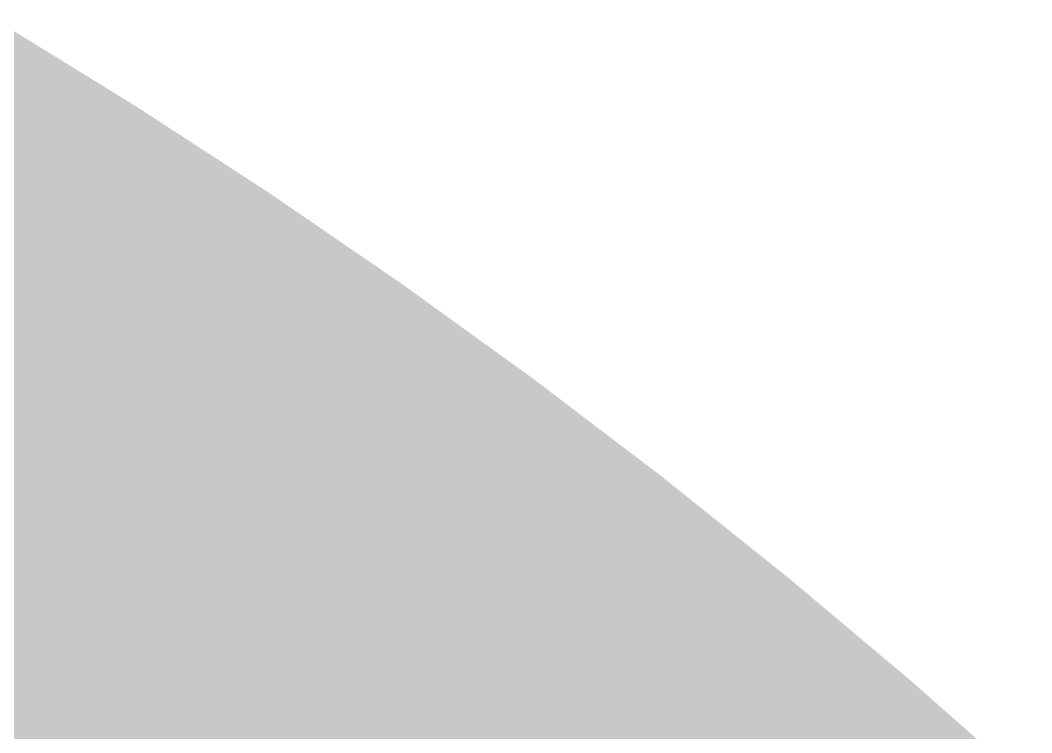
# Model space of a CAD drawing. Header units: inches. Extents: x -266 to 784, y -170 to 213.
# Drawn here: x 88.02 to 114.17, y 127.38 to 145.81 of the extents above; entities that cross this region are included whole.
import ezdxf

# ---------------------------------------------------------------- set-up
doc = ezdxf.new("R2010")
doc.units = ezdxf.units.IN
doc.header["$MEASUREMENT"] = 0

msp = doc.modelspace()

# ---------------------------------------------------------------- linework, layer by layer
at = {"color": 18, "true_color": 0x030301}
for points in [[(86.883364, 144.956135), (87.397467, 145.813864), (90.414598, 142.780253), (90.949595, 143.625106)], [(90.414598, 142.780253), (90.949595, 143.625106), (93.891369, 140.518364), (94.44694, 141.349834)], [(93.891369, 140.518364), (94.44694, 141.349834), (97.311584, 138.171833), (97.887393, 138.989418)], [(97.311584, 138.171833), (97.887393, 138.989418), (100.673182, 135.742073), (101.268882, 136.54528)], [(100.673182, 135.742073), (101.268882, 136.54528), (103.974139, 133.230546), (104.58937, 134.018893)], [(103.974139, 133.230546), (104.58937, 134.018893), (107.212465, 130.638767), (107.846858, 131.411777)], [(107.212465, 130.638767), (107.846858, 131.411777), (110.38621, 127.968295), (111.039383, 128.725504)], [(110.38621, 127.968295), (111.039383, 128.725504), (113.493463, 125.22074), (114.165022, 125.961691)]]:
    msp.add_solid(points, dxfattribs=at)
at = {"color": 18, "true_color": 0x080703}
for points in [[(86.369261, 144.098406), (86.883364, 144.956135), (89.8796, 141.935399), (90.414598, 142.780253)], [(89.8796, 141.935399), (90.414598, 142.780253), (93.335799, 139.686895), (93.891369, 140.518364)], [(93.335799, 139.686895), (93.891369, 140.518364), (96.735776, 137.354249), (97.311584, 138.171833)], [(96.735776, 137.354249), (97.311584, 138.171833), (100.077483, 134.938865), (100.673182, 135.742073)], [(100.077483, 134.938865), (100.673182, 135.742073), (103.358907, 132.4422), (103.974139, 133.230546)], [(103.358907, 132.4422), (103.974139, 133.230546), (106.578072, 129.865756), (107.212465, 130.638767)], [(106.578072, 129.865756), (107.212465, 130.638767), (109.733038, 127.211086), (110.38621, 127.968295)], [(109.733038, 127.211086), (110.38621, 127.968295), (112.821904, 124.479789), (113.493463, 125.22074)]]:
    msp.add_solid(points, dxfattribs=at)
at = {"color": 28, "true_color": 0x0c0c05}
msp.add_solid([(85.855158, 143.240678), (86.369261, 144.098406), (89.344603, 141.090545), (89.8796, 141.935399)], dxfattribs=at)
at = {"color": 28, "true_color": 0x101008}
for points in [[(85.341056, 142.382949), (85.855158, 143.240678), (88.809605, 140.245692), (89.344603, 141.090545)], [(88.809605, 140.245692), (89.344603, 141.090545), (92.224659, 138.023956), (92.780229, 138.855425)]]:
    msp.add_solid(points, dxfattribs=at)
at = {"color": 28, "true_color": 0x14140a}
for points in [[(84.826953, 141.525221), (85.341056, 142.382949), (88.274607, 139.400838), (88.809605, 140.245692)], [(88.274607, 139.400838), (88.809605, 140.245692), (91.669088, 137.192486), (92.224659, 138.023956)]]:
    msp.add_solid(points, dxfattribs=at)
at = {"color": 28, "true_color": 0x0c0b05}
for points in [[(89.344603, 141.090545), (89.8796, 141.935399), (92.780229, 138.855425), (93.335799, 139.686895)], [(92.780229, 138.855425), (93.335799, 139.686895), (96.159968, 136.536664), (96.735776, 137.354249)], [(96.159968, 136.536664), (96.735776, 137.354249), (99.481784, 134.135658), (100.077483, 134.938865)], [(99.481784, 134.135658), (100.077483, 134.938865), (102.743676, 131.653853), (103.358907, 132.4422)], [(102.743676, 131.653853), (103.358907, 132.4422), (105.943678, 129.092746), (106.578072, 129.865756)], [(105.943678, 129.092746), (106.578072, 129.865756), (109.079865, 126.453877), (109.733038, 127.211086)]]:
    msp.add_solid(points, dxfattribs=at)
at = {"color": 28, "true_color": 0x19180c}
for points in [[(84.31285, 140.667492), (84.826953, 141.525221), (87.73961, 138.555985), (88.274607, 139.400838)], [(87.73961, 138.555985), (88.274607, 139.400838), (91.113518, 136.361016), (91.669088, 137.192486)]]:
    msp.add_solid(points, dxfattribs=at)
at = {"color": 28, "true_color": 0x100f08}
for points in [[(92.224659, 138.023956), (92.780229, 138.855425), (95.58416, 135.719079), (96.159968, 136.536664)], [(95.58416, 135.719079), (96.159968, 136.536664), (98.886085, 133.33245), (99.481784, 134.135658)], [(98.886085, 133.33245), (99.481784, 134.135658), (102.128444, 130.865507), (102.743676, 131.653853)], [(102.128444, 130.865507), (102.743676, 131.653853), (105.309285, 128.319735), (105.943678, 129.092746)], [(105.309285, 128.319735), (105.943678, 129.092746), (108.426692, 125.696669), (109.079865, 126.453877)]]:
    msp.add_solid(points, dxfattribs=at)
at = {"color": 250, "true_color": 0x1d1c0e}
for points in [[(87.204612, 137.711131), (87.73961, 138.555985), (90.557948, 135.529547), (91.113518, 136.361016)], [(90.557948, 135.529547), (91.113518, 136.361016), (93.856735, 133.266325), (94.432543, 134.083909)]]:
    msp.add_solid(points, dxfattribs=at)
at = {"color": 28, "true_color": 0x14130a}
for points in [[(91.669088, 137.192486), (92.224659, 138.023956), (95.008352, 134.901494), (95.58416, 135.719079)], [(95.008352, 134.901494), (95.58416, 135.719079), (98.290385, 132.529243), (98.886085, 133.33245)], [(98.290385, 132.529243), (98.886085, 133.33245), (101.513212, 130.077161), (102.128444, 130.865507)], [(101.513212, 130.077161), (102.128444, 130.865507), (104.674892, 127.546725), (105.309285, 128.319735)]]:
    msp.add_solid(points, dxfattribs=at)
at = {"color": 250, "true_color": 0x212010}
for points in [[(86.669614, 136.866278), (87.204612, 137.711131), (90.002378, 134.698077), (90.557948, 135.529547)], [(90.002378, 134.698077), (90.557948, 135.529547), (93.280927, 132.44874), (93.856735, 133.266325)]]:
    msp.add_solid(points, dxfattribs=at)
at = {"color": 28, "true_color": 0x19170c}
for points in [[(91.113518, 136.361016), (91.669088, 137.192486), (94.432543, 134.083909), (95.008352, 134.901494)], [(94.432543, 134.083909), (95.008352, 134.901494), (97.694686, 131.726035), (98.290385, 132.529243)], [(97.694686, 131.726035), (98.290385, 132.529243), (100.897981, 129.288814), (101.513212, 130.077161)], [(100.897981, 129.288814), (101.513212, 130.077161), (104.040499, 126.773714), (104.674892, 127.546725)]]:
    msp.add_solid(points, dxfattribs=at)
at = {"color": 250, "true_color": 0x252412}
for points in [[(86.134617, 136.021424), (86.669614, 136.866278), (89.446808, 133.866608), (90.002378, 134.698077)], [(89.446808, 133.866608), (90.002378, 134.698077), (92.705119, 131.631155), (93.280927, 132.44874)]]:
    msp.add_solid(points, dxfattribs=at)
at = {"color": 250, "true_color": 0x2a2814}
for points in [[(85.599619, 135.17657), (86.134617, 136.021424), (88.891237, 133.035138), (89.446808, 133.866608)], [(88.891237, 133.035138), (89.446808, 133.866608), (92.129311, 130.81357), (92.705119, 131.631155)]]:
    msp.add_solid(points, dxfattribs=at)
at = {"color": 250, "true_color": 0x2e2c16}
for points in [[(85.064622, 134.331717), (85.599619, 135.17657), (88.335667, 132.203668), (88.891237, 133.035138)], [(88.335667, 132.203668), (88.891237, 133.035138), (91.553502, 129.995985), (92.129311, 130.81357)]]:
    msp.add_solid(points, dxfattribs=at)
at = {"color": 250, "true_color": 0x323119}
msp.add_solid([(84.529624, 133.486863), (85.064622, 134.331717), (87.780097, 131.372199), (88.335667, 132.203668)], dxfattribs=at)
at = {"color": 250, "true_color": 0x1d1b0e}
for points in [[(93.856735, 133.266325), (94.432543, 134.083909), (97.098987, 130.922828), (97.694686, 131.726035)], [(97.098987, 130.922828), (97.694686, 131.726035), (100.282749, 128.500468), (100.897981, 129.288814)], [(100.282749, 128.500468), (100.897981, 129.288814), (103.406105, 126.000704), (104.040499, 126.773714)]]:
    msp.add_solid(points, dxfattribs=at)
at = {"color": 250, "true_color": 0x211f10}
for points in [[(93.280927, 132.44874), (93.856735, 133.266325), (96.503287, 130.11962), (97.098987, 130.922828)], [(96.503287, 130.11962), (97.098987, 130.922828), (99.667518, 127.712121), (100.282749, 128.500468)]]:
    msp.add_solid(points, dxfattribs=at)
at = {"color": 250, "true_color": 0x252312}
for points in [[(92.705119, 131.631155), (93.280927, 132.44874), (95.907588, 129.316413), (96.503287, 130.11962)], [(95.907588, 129.316413), (96.503287, 130.11962), (99.052286, 126.923775), (99.667518, 127.712121)]]:
    msp.add_solid(points, dxfattribs=at)
at = {"color": 250, "true_color": 0x323019}
msp.add_solid([(87.780097, 131.372199), (88.335667, 132.203668), (90.977694, 129.1784), (91.553502, 129.995985)], dxfattribs=at)
at = {"color": 250, "true_color": 0x2a2714}
for points in [[(92.129311, 130.81357), (92.705119, 131.631155), (95.311889, 128.513205), (95.907588, 129.316413)], [(95.311889, 128.513205), (95.907588, 129.316413), (98.437054, 126.135428), (99.052286, 126.923775)]]:
    msp.add_solid(points, dxfattribs=at)
at = {"color": 250, "true_color": 0x36341b}
msp.add_solid([(87.224527, 130.540729), (87.780097, 131.372199), (90.401886, 128.360816), (90.977694, 129.1784)], dxfattribs=at)
at = {"color": 250, "true_color": 0x2e2b16}
for points in [[(91.553502, 129.995985), (92.129311, 130.81357), (94.716189, 127.709998), (95.311889, 128.513205)], [(94.716189, 127.709998), (95.311889, 128.513205), (97.821823, 125.347082), (98.437054, 126.135428)]]:
    msp.add_solid(points, dxfattribs=at)
at = {"color": 39, "true_color": 0x3b381d}
msp.add_solid([(86.668956, 129.70926), (87.224527, 130.540729), (89.826078, 127.543231), (90.401886, 128.360816)], dxfattribs=at)
at = {"color": 250, "true_color": 0x322f19}
for points in [[(90.977694, 129.1784), (91.553502, 129.995985), (94.12049, 126.90679), (94.716189, 127.709998)], [(94.12049, 126.90679), (94.716189, 127.709998), (97.206591, 124.558736), (97.821823, 125.347082)]]:
    msp.add_solid(points, dxfattribs=at)
at = {"color": 39, "true_color": 0x3f3c1f}
for points in [[(86.113386, 128.87779), (86.668956, 129.70926), (89.25027, 126.725646), (89.826078, 127.543231)], [(89.25027, 126.725646), (89.826078, 127.543231), (92.333392, 124.497167), (92.929092, 125.300375)]]:
    msp.add_solid(points, dxfattribs=at)
at = {"color": 250, "true_color": 0x36331b}
msp.add_solid([(90.401886, 128.360816), (90.977694, 129.1784), (93.524791, 126.103582), (94.12049, 126.90679)], dxfattribs=at)
at = {"color": 49, "true_color": 0x434021}
msp.add_solid([(85.557816, 128.04632), (86.113386, 128.87779), (88.674461, 125.908061), (89.25027, 126.725646)], dxfattribs=at)
at = {"color": 250, "true_color": 0x211e10}
msp.add_solid([(99.667518, 127.712121), (100.282749, 128.500468), (102.771712, 125.227693), (103.406105, 126.000704)], dxfattribs=at)
at = {"color": 39, "true_color": 0x3b371d}
msp.add_solid([(89.826078, 127.543231), (90.401886, 128.360816), (92.929092, 125.300375), (93.524791, 126.103582)], dxfattribs=at)
at = {"color": 28, "true_color": 0x14120a}
msp.add_solid([(104.674892, 127.546725), (105.309285, 128.319735), (107.773519, 124.93946), (108.426692, 125.696669)], dxfattribs=at)
at = {"color": 49, "true_color": 0x484423}
msp.add_solid([(85.002246, 127.214851), (85.557816, 128.04632), (88.098653, 125.090476), (88.674461, 125.908061)], dxfattribs=at)
at = {"color": 250, "true_color": 0x252212}
msp.add_solid([(99.052286, 126.923775), (99.667518, 127.712121), (102.137319, 124.454683), (102.771712, 125.227693)], dxfattribs=at)
at = {"color": 28, "true_color": 0x19160c}
msp.add_solid([(104.040499, 126.773714), (104.674892, 127.546725), (107.120346, 124.182251), (107.773519, 124.93946)], dxfattribs=at)

doc.saveas('drawing.dxf')
